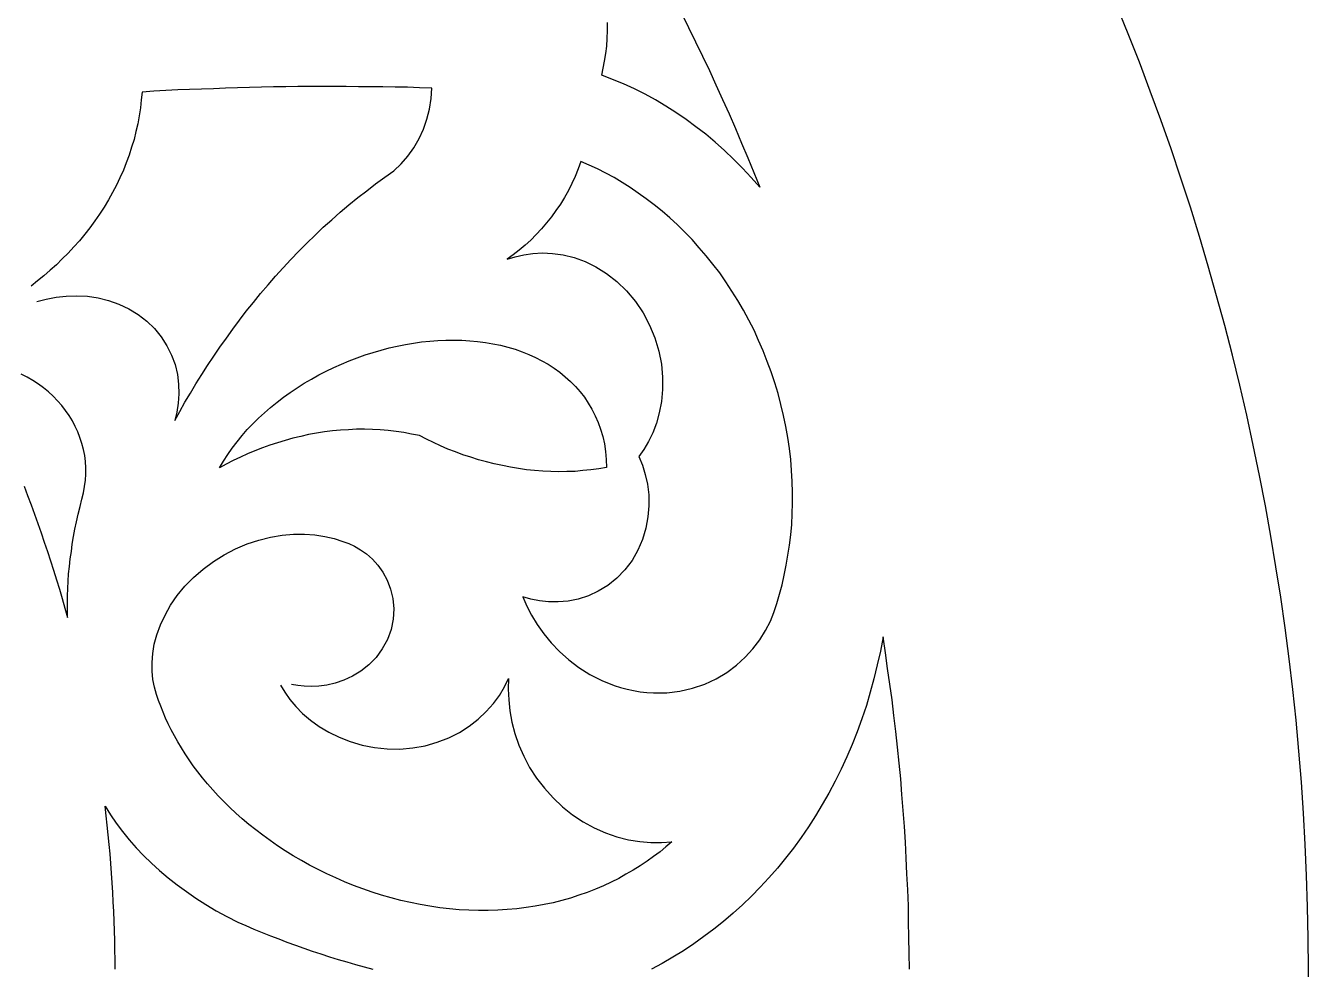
# Model space of a CAD drawing. Extents: x -1903 to -234, y -575 to 545.
# Drawn here: x -330.8 to -234.1, y 34.2 to 105.4 of the extents above; entities that cross this region are included whole.
import ezdxf

# ---------------------------------------------------------------- set-up
doc = ezdxf.new("R2010")
doc.units = 0
doc.layers.add('LAYER_1', color=18, linetype='CONTINUOUS')

msp = doc.modelspace()

# ---------------------------------------------------------------- linework, layer by layer
at = {"layer": 'LAYER_1'}
msp.add_lwpolyline([(-424.073, 224.183, 0.414214), (-614.073, 34.183, 0.414214), (-424.073, -155.817, 0.414214), (-234.073, 34.183, 0.414214)], format="xyb", close=True, dxfattribs=at)
for points in [[(-281.355, 106.29), (-280.828, 105.213), (-280.3, 104.135), (-279.772, 103.058), (-279.254, 101.976), (-278.76, 100.883), (-278.266, 99.79), (-277.772, 98.696), (-277.281, 97.602), (-276.822, 96.494), (-276.363, 95.385), (-275.904, 94.277), (-275.445, 93.168), (-276.092, 93.893), (-276.752, 94.594), (-277.424, 95.273), (-278.109, 95.928), (-278.804, 96.559), (-279.522, 97.159), (-280.263, 97.73), (-281.014, 98.274), (-281.773, 98.792), (-282.54, 99.284), (-283.316, 99.748), (-284.102, 100.184), (-284.912, 100.583), (-285.728, 100.955), (-286.549, 101.298), (-287.375, 101.612), (-287.152, 102.686), (-287.072, 103.249), (-286.993, 103.814), (-286.956, 104.398), (-286.926, 104.981), (-286.932, 105.584)], [(-329.971, 84.545), (-329.266, 84.729), (-328.528, 84.868), (-327.762, 84.954), (-326.974, 84.98), (-326.171, 84.94), (-325.363, 84.828), (-324.565, 84.636), (-323.793, 84.361), (-323.049, 84.008), (-322.345, 83.579), (-321.692, 83.078), (-321.102, 82.513), (-320.599, 81.885), (-320.171, 81.214), (-319.823, 80.511), (-319.554, 79.788), (-319.377, 79.053), (-319.286, 78.316), (-319.267, 77.592), (-319.315, 76.888), (-319.423, 76.212), (-319.583, 75.568), (-319.198, 76.259), (-318.815, 76.954), (-318.401, 77.646), (-317.989, 78.344), (-317.546, 79.035), (-317.105, 79.732), (-316.634, 80.422), (-316.172, 81.113), (-315.686, 81.792), (-315.202, 82.476), (-314.69, 83.148), (-314.18, 83.825), (-313.642, 84.487), (-313.105, 85.153), (-312.543, 85.803), (-311.982, 86.457), (-311.396, 87.092), (-310.818, 87.728), (-310.218, 88.341), (-309.62, 88.958), (-308.999, 89.552), (-308.38, 90.148), (-307.738, 90.719), (-307.098, 91.293), (-306.438, 91.84), (-305.779, 92.388), (-305.102, 92.908), (-304.426, 93.429), (-303.733, 93.919), (-303.041, 94.411), (-302.496, 94.936), (-301.993, 95.518), (-301.539, 96.152), (-301.14, 96.833), (-300.814, 97.548), (-300.555, 98.296), (-300.363, 99.067), (-300.241, 99.852), (-300.186, 100.643), (-301.109, 100.675), (-302.03, 100.703), (-302.948, 100.727), (-303.875, 100.739), (-304.801, 100.746), (-305.723, 100.748), (-306.644, 100.759), (-307.562, 100.765), (-308.478, 100.766), (-309.39, 100.763), (-310.3, 100.754), (-311.208, 100.742), (-312.12, 100.732), (-313.034, 100.715), (-313.945, 100.694), (-314.854, 100.668), (-315.759, 100.637), (-316.662, 100.601), (-317.562, 100.574), (-318.458, 100.541), (-319.352, 100.503), (-320.252, 100.456), (-321.151, 100.402), (-322.047, 100.343), (-322.103, 99.748), (-322.159, 99.156), (-322.257, 98.559), (-322.364, 97.961), (-322.507, 97.365), (-322.651, 96.771), (-322.832, 96.182), (-323.014, 95.596), (-323.233, 95.018), (-323.454, 94.443), (-323.709, 93.878), (-323.969, 93.315), (-324.269, 92.761), (-324.572, 92.21), (-324.906, 91.675), (-325.242, 91.142), (-325.608, 90.628), (-325.975, 90.116), (-326.371, 89.625), (-326.767, 89.135), (-327.19, 88.668), (-327.613, 88.203), (-328.06, 87.761), (-328.507, 87.321), (-328.974, 86.906), (-329.443, 86.492), (-329.928, 86.103), (-330.414, 85.715)], [(-330.947, 70.612), (-330.684, 69.915), (-330.421, 69.217), (-330.158, 68.519), (-329.902, 67.819), (-329.66, 67.113), (-329.418, 66.408), (-329.176, 65.702), (-328.938, 64.996), (-328.719, 64.283), (-328.5, 63.57), (-328.281, 62.857), (-328.062, 62.144), (-327.863, 61.426), (-327.666, 60.706), (-327.67, 61.255), (-327.675, 61.805), (-327.656, 62.357), (-327.649, 62.908), (-327.615, 63.462), (-327.581, 64.018), (-327.52, 64.576), (-327.46, 65.137), (-327.376, 65.698), (-327.305, 66.258), (-327.208, 66.818), (-327.111, 67.382), (-326.988, 67.945), (-326.866, 68.511), (-326.718, 69.077), (-326.581, 69.642), (-326.464, 70.117), (-326.377, 70.592), (-326.319, 71.067), (-326.29, 71.54), (-326.29, 72.012), (-326.316, 72.479), (-326.372, 72.942), (-326.465, 73.395), (-326.583, 73.842), (-326.727, 74.281), (-326.895, 74.712), (-327.087, 75.134), (-327.302, 75.546), (-327.54, 75.947), (-327.812, 76.331), (-328.105, 76.701), (-328.419, 77.058), (-328.752, 77.4), (-329.104, 77.726), (-329.475, 78.036), (-329.863, 78.328), (-330.276, 78.599), (-330.71, 78.849), (-331.159, 79.079)], [(-311.603, 55.62), (-311.287, 55.081), (-310.906, 54.541), (-310.458, 54.006), (-309.94, 53.484), (-309.349, 52.981), (-308.686, 52.508), (-307.968, 52.071), (-307.185, 51.683), (-306.342, 51.354), (-305.449, 51.094), (-304.518, 50.91), (-303.56, 50.81), (-302.593, 50.799), (-301.63, 50.878), (-300.687, 51.048), (-299.777, 51.304), (-298.914, 51.642), (-298.106, 52.053), (-297.361, 52.528), (-296.686, 53.056), (-296.081, 53.626), (-295.548, 54.227), (-295.093, 54.847), (-294.716, 55.477), (-294.403, 56.109), (-294.421, 55.322), (-294.387, 54.509), (-294.306, 53.671), (-294.154, 52.819), (-293.926, 51.959), (-293.62, 51.099), (-293.248, 50.247), (-292.808, 49.412), (-292.29, 48.605), (-291.697, 47.836), (-291.035, 47.115), (-290.323, 46.45), (-289.568, 45.847), (-288.77, 45.315), (-287.938, 44.858), (-287.085, 44.479), (-286.222, 44.179), (-285.358, 43.959), (-284.504, 43.816), (-283.667, 43.746), (-282.856, 43.745), (-282.075, 43.808), (-282.525, 43.429), (-282.975, 43.052), (-283.465, 42.692), (-283.955, 42.334), (-284.475, 41.997), (-284.995, 41.663), (-285.544, 41.353), (-286.093, 41.044), (-286.671, 40.763), (-287.249, 40.484), (-287.854, 40.235), (-288.459, 39.988), (-289.09, 39.774), (-289.722, 39.562), (-290.377, 39.385), (-291.033, 39.209), (-291.71, 39.072), (-292.388, 38.936), (-293.084, 38.84), (-293.781, 38.744), (-294.493, 38.69), (-295.205, 38.637), (-295.93, 38.626), (-296.655, 38.616), (-297.388, 38.648), (-298.121, 38.681), (-298.858, 38.757), (-299.595, 38.831), (-300.332, 38.95), (-301.069, 39.066), (-301.801, 39.226), (-302.532, 39.383), (-303.255, 39.581), (-303.977, 39.777), (-304.686, 40.013), (-305.394, 40.246), (-306.084, 40.516), (-306.773, 40.783), (-307.44, 41.085), (-308.107, 41.383), (-308.756, 41.713), (-309.408, 42.039), (-310.03, 42.395), (-310.652, 42.746), (-311.242, 43.125), (-311.832, 43.499), (-312.387, 43.896), (-312.941, 44.29), (-313.46, 44.704), (-313.992, 45.113), (-314.485, 45.539), (-314.978, 45.962), (-315.431, 46.399), (-315.884, 46.832), (-316.297, 47.278), (-316.71, 47.72), (-317.097, 48.17), (-317.485, 48.616), (-317.833, 49.07), (-318.18, 49.521), (-318.489, 49.976), (-318.797, 50.429), (-319.069, 50.885), (-319.354, 51.336), (-319.603, 51.788), (-319.851, 52.239), (-320.063, 52.688), (-320.276, 53.136), (-320.454, 53.582), (-320.636, 54.026), (-320.797, 54.464), (-320.958, 54.901), (-321.112, 55.453), (-321.222, 56.04), (-321.281, 56.661), (-321.286, 57.314), (-321.241, 57.992), (-321.126, 58.697), (-320.936, 59.421), (-320.664, 60.16), (-320.313, 60.905), (-319.895, 61.643), (-319.394, 62.369), (-318.813, 63.072), (-318.16, 63.742), (-317.44, 64.369), (-316.664, 64.942), (-315.843, 65.454), (-314.988, 65.898), (-314.116, 66.267), (-313.231, 66.562), (-312.346, 66.78), (-311.471, 66.924), (-310.62, 66.995), (-309.797, 66.998), (-309.009, 66.94), (-308.26, 66.826), (-307.553, 66.664), (-306.89, 66.46), (-306.459, 66.299), (-306.014, 66.092), (-305.562, 65.831), (-305.109, 65.51), (-304.664, 65.123), (-304.248, 64.664), (-303.875, 64.131), (-303.553, 63.528), (-303.299, 62.86), (-303.126, 62.139), (-303.051, 61.379), (-303.1, 60.595), (-303.266, 59.814), (-303.542, 59.06), (-303.921, 58.353), (-304.39, 57.712), (-304.933, 57.151), (-305.533, 56.675), (-306.171, 56.289), (-306.822, 55.989), (-307.47, 55.771), (-308.101, 55.625), (-308.706, 55.544), (-309.277, 55.516), (-309.811, 55.532), (-310.306, 55.585), (-310.761, 55.666)], [(-264.167, 34.192), (-264.186, 35.39), (-264.205, 36.588), (-264.223, 37.786), (-264.242, 38.984), (-264.292, 40.181), (-264.348, 41.378), (-264.405, 42.575), (-264.461, 43.771), (-264.541, 44.967), (-264.635, 46.161), (-264.729, 47.356), (-264.823, 48.55), (-264.933, 49.743), (-265.065, 50.934), (-265.196, 52.125), (-265.327, 53.316), (-265.468, 54.506), (-265.636, 55.692), (-265.805, 56.878), (-265.973, 58.065), (-266.144, 59.251), (-266.355, 58.187), (-266.589, 57.136), (-266.843, 56.1), (-267.117, 55.078), (-267.41, 54.072), (-267.75, 53.079), (-268.111, 52.101), (-268.491, 51.141), (-268.89, 50.198), (-269.308, 49.273), (-269.756, 48.366), (-270.236, 47.476), (-270.733, 46.606), (-271.248, 45.755), (-271.779, 44.925), (-272.327, 44.115), (-272.903, 43.326), (-273.506, 42.558), (-274.125, 41.811), (-274.76, 41.086), (-275.409, 40.383), (-276.073, 39.703), (-276.751, 39.046), (-277.456, 38.411), (-278.181, 37.8), (-278.92, 37.212), (-279.672, 36.647), (-280.436, 36.107), (-281.213, 35.59), (-282.002, 35.097), (-282.803, 34.629), (-283.616, 34.184)], [(-324.07, 34.188), (-324.082, 34.914), (-324.093, 35.639), (-324.105, 36.364), (-324.117, 37.09), (-324.144, 37.815), (-324.178, 38.539), (-324.213, 39.264), (-324.247, 39.988), (-324.289, 40.713), (-324.347, 41.436), (-324.404, 42.159), (-324.461, 42.882), (-324.518, 43.605), (-324.598, 44.326), (-324.678, 45.047), (-324.758, 45.768), (-324.837, 46.489), (-324.434, 45.837), (-323.995, 45.198), (-323.52, 44.571), (-323.011, 43.958), (-322.482, 43.356), (-321.926, 42.768), (-321.338, 42.194), (-320.718, 41.634), (-320.067, 41.089), (-319.393, 40.559), (-318.701, 40.044), (-317.98, 39.547), (-317.231, 39.068), (-316.454, 38.607), (-315.652, 38.166), (-314.823, 37.745), (-314.21, 37.485), (-313.602, 37.223), (-312.984, 36.973), (-312.366, 36.72), (-311.74, 36.48), (-311.114, 36.238), (-310.479, 36.009), (-309.845, 35.778), (-309.203, 35.561), (-308.561, 35.341), (-307.912, 35.136), (-307.262, 34.929), (-306.606, 34.737), (-305.95, 34.542), (-305.288, 34.364), (-304.626, 34.183)]]:
    msp.add_lwpolyline(points, dxfattribs=at)
for points in [[(-293.317, 62.27), (-293.022, 61.58), (-292.663, 60.883), (-292.237, 60.184), (-291.739, 59.49), (-291.188, 58.807), (-290.564, 58.148), (-289.866, 57.523), (-289.095, 56.944), (-288.258, 56.422), (-287.362, 55.969), (-286.429, 55.593), (-285.945, 55.45), (-285.461, 55.306), (-284.964, 55.211), (-284.467, 55.115), (-283.964, 55.07), (-283.46, 55.025), (-282.959, 55.033), (-282.457, 55.041), (-281.471, 55.16), (-280.516, 55.381), (-279.603, 55.696), (-278.742, 56.099), (-277.942, 56.578), (-277.207, 57.124), (-276.545, 57.724), (-275.965, 58.364), (-275.454, 59.036), (-275.012, 59.729), (-274.634, 60.433), (-274.399, 61.105), (-274.164, 61.78), (-273.957, 62.484), (-273.761, 63.189), (-273.605, 63.919), (-273.45, 64.652), (-273.328, 65.41), (-273.206, 66.17), (-273.12, 66.953), (-273.033, 67.737), (-273.001, 68.537), (-272.975, 69.337), (-272.988, 70.152), (-273.002, 70.969), (-273.055, 71.797), (-273.108, 72.626), (-273.218, 73.457), (-273.337, 74.287), (-273.497, 75.119), (-273.658, 75.951), (-273.858, 76.78), (-274.059, 77.609), (-274.321, 78.423), (-274.587, 79.237), (-274.892, 80.037), (-275.197, 80.836), (-275.538, 81.618), (-275.881, 82.398), (-276.283, 83.148), (-276.683, 83.896), (-277.116, 84.618), (-277.549, 85.339), (-278.011, 86.028), (-278.475, 86.715), (-278.986, 87.36), (-279.496, 88.003), (-280.028, 88.61), (-280.56, 89.214), (-281.111, 89.779), (-281.66, 90.341), (-282.241, 90.857), (-282.826, 91.368), (-283.423, 91.837), (-284.018, 92.303), (-284.623, 92.726), (-285.226, 93.146), (-285.834, 93.524), (-286.446, 93.897), (-287.072, 94.223), (-287.696, 94.545), (-288.32, 94.827), (-288.942, 95.105), (-289.158, 94.546), (-289.376, 93.99), (-289.632, 93.452), (-289.89, 92.917), (-290.185, 92.406), (-290.484, 91.895), (-290.825, 91.409), (-291.167, 90.924), (-291.541, 90.471), (-291.916, 90.019), (-292.32, 89.601), (-292.725, 89.184), (-293.156, 88.803), (-293.588, 88.423), (-294.042, 88.08), (-294.496, 87.738), (-293.898, 87.928), (-293.256, 88.076), (-292.568, 88.174), (-291.84, 88.211), (-291.073, 88.178), (-290.275, 88.066), (-289.453, 87.866), (-288.624, 87.568), (-287.807, 87.164), (-287.005, 86.658), (-286.232, 86.05), (-285.503, 85.347), (-284.833, 84.559), (-284.257, 83.691), (-283.771, 82.764), (-283.375, 81.799), (-283.074, 80.816), (-282.874, 79.83), (-282.791, 78.854), (-282.793, 77.91), (-282.875, 77.011), (-283.028, 76.165), (-283.241, 75.38), (-283.516, 74.654), (-283.839, 73.992), (-284.191, 73.394), (-284.567, 72.858), (-284.309, 72.213), (-284.092, 71.515), (-283.925, 70.768), (-283.825, 69.977), (-283.815, 69.148), (-283.885, 68.298), (-284.042, 67.443), (-284.292, 66.599), (-284.637, 65.784), (-285.08, 65.015), (-285.621, 64.308), (-286.234, 63.68), (-286.909, 63.142), (-287.629, 62.7), (-288.379, 62.357), (-289.143, 62.11), (-289.906, 61.956), (-290.654, 61.888), (-291.376, 61.894), (-292.064, 61.967), (-292.713, 62.096)], [(-316.213, 72.01), (-315.909, 72.518), (-315.583, 73.015), (-315.24, 73.501), (-314.882, 73.973), (-314.504, 74.434), (-314.107, 74.884), (-313.692, 75.322), (-313.259, 75.749), (-312.81, 76.164), (-312.345, 76.566), (-311.865, 76.955), (-311.371, 77.332), (-310.864, 77.695), (-310.343, 78.044), (-309.812, 78.38), (-309.269, 78.701), (-308.715, 79.008), (-308.153, 79.299), (-307.582, 79.575), (-307.003, 79.835), (-306.417, 80.08), (-305.824, 80.307), (-305.226, 80.518), (-304.624, 80.712), (-304.017, 80.889), (-303.408, 81.047), (-302.796, 81.188), (-302.183, 81.31), (-301.569, 81.414), (-300.955, 81.498), (-300.343, 81.563), (-299.732, 81.609), (-299.123, 81.636), (-298.519, 81.642), (-297.918, 81.628), (-297.323, 81.594), (-296.734, 81.539), (-296.151, 81.463), (-295.577, 81.367), (-295.01, 81.25), (-294.454, 81.111), (-293.91, 80.951), (-293.386, 80.766), (-292.874, 80.561), (-292.376, 80.333), (-291.892, 80.085), (-291.424, 79.815), (-290.972, 79.523), (-290.537, 79.21), (-290.121, 78.877), (-289.723, 78.522), (-289.346, 78.146), (-289, 77.747), (-288.681, 77.325), (-288.386, 76.883), (-288.115, 76.42), (-287.869, 75.938), (-287.65, 75.436), (-287.459, 74.915), (-287.295, 74.375), (-287.166, 73.815), (-287.08, 73.234), (-287.026, 72.635), (-287.005, 72.018), (-287.595, 71.931), (-288.185, 71.843), (-288.786, 71.792), (-289.386, 71.74), (-289.994, 71.725), (-290.601, 71.71), (-291.212, 71.732), (-291.822, 71.752), (-292.433, 71.811), (-293.043, 71.867), (-293.65, 71.961), (-294.261, 72.051), (-294.869, 72.176), (-295.477, 72.299), (-296.075, 72.457), (-296.672, 72.612), (-297.256, 72.801), (-297.84, 72.987), (-298.408, 73.204), (-298.975, 73.419), (-299.523, 73.664), (-300.07, 73.906), (-300.596, 74.175), (-301.13, 74.439), (-301.712, 74.554), (-302.293, 74.666), (-302.884, 74.745), (-303.474, 74.822), (-304.072, 74.864), (-304.669, 74.904), (-305.271, 74.91), (-305.872, 74.914), (-306.475, 74.883), (-307.078, 74.851), (-307.681, 74.784), (-308.282, 74.716), (-308.881, 74.614), (-309.479, 74.511), (-310.07, 74.375), (-310.662, 74.238), (-311.245, 74.071), (-311.827, 73.902), (-312.398, 73.705), (-312.969, 73.507), (-313.526, 73.281), (-314.084, 73.056), (-314.625, 72.805), (-315.166, 72.555), (-315.689, 72.282)]]:
    msp.add_lwpolyline(points, close=True, dxfattribs=at)

doc.saveas('drawing.dxf')
